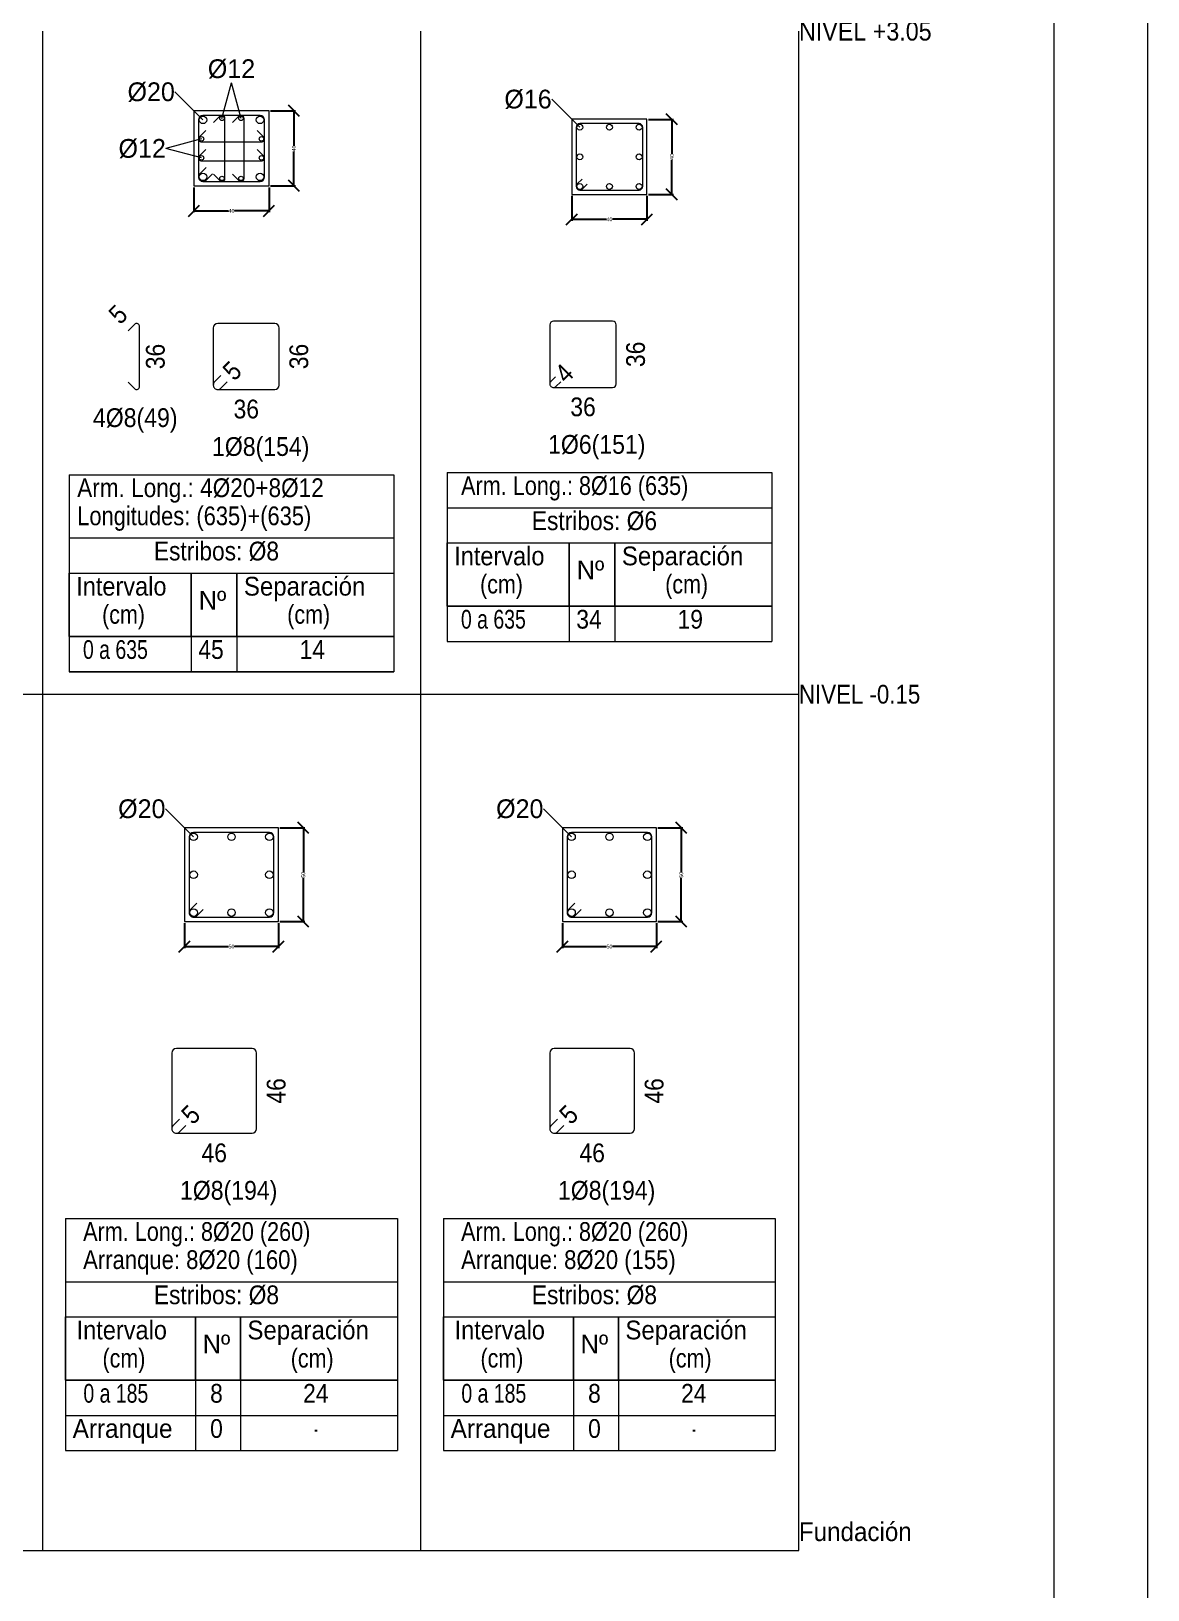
# Model space of a CAD drawing. Header units: millimetres. Extents: x 0 to 59.4, y 0 to 93.5.
# Drawn here: x 47.49 to 59.4, y 63.16 to 79.78 of the extents above; entities that cross this region are included whole.
import ezdxf
from ezdxf.enums import TextEntityAlignment as Align

# ---------------------------------------------------------------- set-up
doc = ezdxf.new("R2010")
doc.units = ezdxf.units.MM
for name, color, linetype, lineweight in [('ARM_LONGITUDINAL_Ø12', 171, 'Continuous', 9), ('ARM_LONGITUDINAL_Ø16', 212, 'Continuous', 9), ('ARM_LONGITUDINAL_Ø20', 30, 'Continuous', 9), ('ARM_TRANSVERSAL_DIMENSIONES_DE_LOS_ESTRIBOS', 122, 'Continuous', 9), ('ARM_TRANSVERSAL_REFERENCIA', 106, 'Continuous', 9), ('ARM_TRANSVERSAL_Ø6', 151, 'Continuous', 9), ('ARM_TRANSVERSAL_Ø8', 32, 'Continuous', 9), ('CUADRO_LINEAS', 7, 'Continuous', 9), ('CUADRO_LINEAS_DE_LA_TABLA_DE_DATOS_DE_LAS_COLUMNAS', 1, 'Continuous', 9), ('CUADRO_TEXTOS_DE_LA_TABLA_DE_DATOS_DE_LAS_COLUMNAS', 1, 'Continuous', 9), ('PILCPSECC_ARM_LONG_LINEAS_DE_LAS_ETIQUETAS_DE_LAS_POSICIONES_DE_ARMADO_LONGITUDINAL', 106, 'Continuous', 9), ('PILCPSECC_ARM_LONG_REFERENCIA', 106, 'Continuous', 9), ('RECUAD_LIMITES', 2, 'Continuous', 0), ('RECUAD_MARCO', 1, 'Continuous', 20), ('REF_REFERENCIAS', 8, 'Continuous', 0), ('SECC_COTAS', 122, 'Continuous', 9), ('SECC_HORMIGON', 1, 'Continuous', 9)]:
    doc.layers.add(name, color=color, linetype=linetype, lineweight=lineweight)
doc.styles.add('CYPETXT_0.06_romans', font='arial.ttf', dxfattribs={"height": 0.04})
doc.styles.add('CYPETXT_romans', font='arial.ttf', dxfattribs={"height": 0.2})
doc.dimstyles.new('cype_oblique', dxfattribs={"dimtxt": 0.18, "dimasz": 0.18, "dimexe": 0.015, "dimexo": 0.015, "dimgap": 0, "dimtad": 0, "dimdec": 4, "dimzin": 0, "dimdsep": 46, "dimtxsty": 'CYPETXT_0.06_romans', "dimblk": 'OBLIQUE', "dimtsz": 0.06, "dimcen": 0.09, "dimadec": 0, "dimazin": 0, "dimtfac": 1, "dimtdec": 4, "dimtofl": 0, "dimtmove": 2, "dimatfit": 3, "dimfxl": 1, "dimtolj": 1, "dimtzin": 0, "dimarcsym": 0})

# ---------------------------------------------------------------- blocks, each defined once
blk = doc.blocks.new('*D28')
at = {"layer": 'Defpoints', "color": 0, "transparency": 16777216}
for p in [(49.23, 78.128), (50.03, 78.128), (50.03, 77.862)]:
    blk.add_point(p, dxfattribs=at)
at = {"layer": 'SECC_COTAS', "color": 0, "lineweight": -2, "transparency": 16777216}
for p, q in [((49.23, 78.113), (49.23, 77.847)), ((50.03, 78.113), (50.03, 77.847)), ((49.17, 77.802), (49.29, 77.922)), ((49.23, 77.862), (49.597, 77.862)), ((50.03, 77.862), (49.663, 77.862)), ((49.97, 77.802), (50.09, 77.922))]:
    blk.add_line(p, q, dxfattribs=at)
at = {"layer": 'SECC_COTAS', "color": 0, "transparency": 16777216, "insert": (49.63, 77.862), "char_height": 0.04, "attachment_point": 5, "style": 'CYPETXT_0.06_romans'}
blk.add_mtext('\\A1;40', dxfattribs=at)
blk = doc.blocks.new('_OBLIQUE')
at = {"color": 0, "linetype": 'ByBlock', "lineweight": -2}
blk.add_line((-0.5, -0.5), (0.5, 0.5), dxfattribs=at)
blk = doc.blocks.new('*D29')
at = {"layer": 'Defpoints', "color": 0, "transparency": 16777216}
for p in [(50.03, 78.928), (50.296, 78.928), (50.03, 78.128)]:
    blk.add_point(p, dxfattribs=at)
at = {"layer": 'SECC_COTAS', "color": 0, "lineweight": -2, "transparency": 16777216}
for p, q in [((50.356, 78.868), (50.236, 78.988)), ((50.045, 78.928), (50.311, 78.928)), ((50.296, 78.928), (50.296, 78.561)), ((50.296, 78.128), (50.296, 78.495)), ((50.045, 78.128), (50.311, 78.128)), ((50.356, 78.068), (50.236, 78.188))]:
    blk.add_line(p, q, dxfattribs=at)
at = {"layer": 'SECC_COTAS', "color": 0, "transparency": 16777216, "insert": (50.296, 78.528), "char_height": 0.04, "attachment_point": 5, "rotation": 90, "style": 'CYPETXT_0.06_romans'}
blk.add_mtext('\\A1;40', dxfattribs=at)
blk = doc.blocks.new('*D30')
at = {"layer": 'Defpoints', "color": 0, "transparency": 16777216}
for p in [(53.26, 78.038), (54.06, 78.038), (54.06, 77.772)]:
    blk.add_point(p, dxfattribs=at)
at = {"layer": 'SECC_COTAS', "color": 0, "lineweight": -2, "transparency": 16777216}
for p, q in [((53.26, 78.023), (53.26, 77.757)), ((54.06, 78.023), (54.06, 77.757)), ((53.2, 77.712), (53.32, 77.832)), ((54, 77.712), (54.12, 77.832)), ((53.26, 77.772), (53.627, 77.772)), ((54.06, 77.772), (53.693, 77.772))]:
    blk.add_line(p, q, dxfattribs=at)
at = {"layer": 'SECC_COTAS', "color": 0, "transparency": 16777216, "insert": (53.66, 77.772), "char_height": 0.04, "attachment_point": 5, "style": 'CYPETXT_0.06_romans'}
blk.add_mtext('\\A1;40', dxfattribs=at)
blk = doc.blocks.new('*D31')
at = {"layer": 'Defpoints', "color": 0, "transparency": 16777216}
for p in [(54.06, 78.838), (54.326, 78.838), (54.06, 78.038)]:
    blk.add_point(p, dxfattribs=at)
at = {"layer": 'SECC_COTAS', "color": 0, "lineweight": -2, "transparency": 16777216}
for p, q in [((54.075, 78.838), (54.341, 78.838)), ((54.386, 78.778), (54.266, 78.898)), ((54.326, 78.838), (54.326, 78.471)), ((54.326, 78.038), (54.326, 78.405)), ((54.075, 78.038), (54.341, 78.038)), ((54.386, 77.978), (54.266, 78.098))]:
    blk.add_line(p, q, dxfattribs=at)
at = {"layer": 'SECC_COTAS', "color": 0, "transparency": 16777216, "insert": (54.326, 78.438), "char_height": 0.04, "attachment_point": 5, "rotation": 90, "style": 'CYPETXT_0.06_romans'}
blk.add_mtext('\\A1;40', dxfattribs=at)
blk = doc.blocks.new('*D52')
at = {"layer": 'Defpoints', "color": 0, "transparency": 16777216}
for p in [(49.13, 70.283), (50.13, 70.283), (50.13, 70.017)]:
    blk.add_point(p, dxfattribs=at)
at = {"layer": 'SECC_COTAS', "color": 0, "lineweight": -2, "transparency": 16777216}
for p, q in [((49.13, 70.268), (49.13, 70.002)), ((50.13, 70.268), (50.13, 70.002)), ((49.07, 69.957), (49.19, 70.077)), ((49.13, 70.017), (49.597, 70.017)), ((50.13, 70.017), (49.663, 70.017)), ((50.07, 69.957), (50.19, 70.077))]:
    blk.add_line(p, q, dxfattribs=at)
at = {"layer": 'SECC_COTAS', "color": 0, "transparency": 16777216, "insert": (49.63, 70.017), "char_height": 0.04, "attachment_point": 5, "style": 'CYPETXT_0.06_romans'}
blk.add_mtext('\\A1;50', dxfattribs=at)
blk = doc.blocks.new('*D53')
at = {"layer": 'Defpoints', "color": 0, "transparency": 16777216}
for p in [(50.13, 71.283), (50.396, 71.283), (50.13, 70.283)]:
    blk.add_point(p, dxfattribs=at)
at = {"layer": 'SECC_COTAS', "color": 0, "lineweight": -2, "transparency": 16777216}
for p, q in [((50.456, 71.223), (50.336, 71.343)), ((50.145, 71.283), (50.411, 71.283)), ((50.396, 71.283), (50.396, 70.816)), ((50.396, 70.283), (50.396, 70.75)), ((50.456, 70.223), (50.336, 70.343)), ((50.145, 70.283), (50.411, 70.283))]:
    blk.add_line(p, q, dxfattribs=at)
at = {"layer": 'SECC_COTAS', "color": 0, "transparency": 16777216, "insert": (50.396, 70.783), "char_height": 0.04, "attachment_point": 5, "rotation": 90, "style": 'CYPETXT_0.06_romans'}
blk.add_mtext('\\A1;50', dxfattribs=at)
blk = doc.blocks.new('*D54')
at = {"layer": 'Defpoints', "color": 0, "transparency": 16777216}
for p in [(53.16, 70.283), (54.16, 70.283), (54.16, 70.017)]:
    blk.add_point(p, dxfattribs=at)
at = {"layer": 'SECC_COTAS', "color": 0, "lineweight": -2, "transparency": 16777216}
for p, q in [((53.16, 70.268), (53.16, 70.002)), ((54.16, 70.268), (54.16, 70.002)), ((53.1, 69.957), (53.22, 70.077)), ((53.16, 70.017), (53.627, 70.017)), ((54.16, 70.017), (53.693, 70.017)), ((54.1, 69.957), (54.22, 70.077))]:
    blk.add_line(p, q, dxfattribs=at)
at = {"layer": 'SECC_COTAS', "color": 0, "transparency": 16777216, "insert": (53.66, 70.017), "char_height": 0.04, "attachment_point": 5, "style": 'CYPETXT_0.06_romans'}
blk.add_mtext('\\A1;50', dxfattribs=at)
blk = doc.blocks.new('*D55')
at = {"layer": 'Defpoints', "color": 0, "transparency": 16777216}
for p in [(54.16, 71.283), (54.426, 71.283), (54.16, 70.283)]:
    blk.add_point(p, dxfattribs=at)
at = {"layer": 'SECC_COTAS', "color": 0, "lineweight": -2, "transparency": 16777216}
for p, q in [((54.486, 71.223), (54.366, 71.343)), ((54.175, 71.283), (54.441, 71.283)), ((54.426, 71.283), (54.426, 70.816)), ((54.426, 70.283), (54.426, 70.75)), ((54.486, 70.223), (54.366, 70.343)), ((54.175, 70.283), (54.441, 70.283))]:
    blk.add_line(p, q, dxfattribs=at)
at = {"layer": 'SECC_COTAS', "color": 0, "transparency": 16777216, "insert": (54.426, 70.783), "char_height": 0.04, "attachment_point": 5, "rotation": 90, "style": 'CYPETXT_0.06_romans'}
blk.add_mtext('\\A1;50', dxfattribs=at)

msp = doc.modelspace()

# ---------------------------------------------------------------- linework, layer by layer
at = {"layer": 'ARM_LONGITUDINAL_Ø12'}
for centre in [(49.52867, 78.84834), (49.73133, 78.84834), (49.31, 78.62967), (49.95, 78.62967), (49.31, 78.427), (49.95, 78.427), (49.52867, 78.20834), (49.73133, 78.20834)]:
    msp.add_circle(centre, 0.024, dxfattribs=at)
at = {"layer": 'ARM_LONGITUDINAL_Ø16'}
for centre in [(53.344, 78.75434), (53.66, 78.75434), (53.976, 78.75434), (53.344, 78.43834), (53.976, 78.43834), (53.344, 78.12234), (53.66, 78.12234), (53.976, 78.12234)]:
    msp.add_circle(centre, 0.032, dxfattribs=at)
at = {"layer": 'ARM_LONGITUDINAL_Ø20'}
for centre in [(49.326, 78.83234), (49.934, 78.83234), (49.326, 78.22434), (49.934, 78.22434), (49.226, 71.18734), (49.63, 71.18734), (50.034, 71.18734), (53.256, 71.18734), (53.66, 71.18734), (54.064, 71.18734), (49.226, 70.78334), (50.034, 70.78334), (53.256, 70.78334), (54.064, 70.78334), (49.226, 70.37934), (49.63, 70.37934), (50.034, 70.37934), (53.256, 70.37934), (53.66, 70.37934), (54.064, 70.37934)]:
    msp.add_circle(centre, 0.04, dxfattribs=at)
at = {"layer": 'ARM_TRANSVERSAL_Ø6'}
for points in [[(53.36804, 78.20012), (53.31713, 78.14921), (53.3124, 78.14345), (53.30889, 78.13688), (53.30673, 78.12975), (53.306, 78.12234), (53.30673, 78.11492), (53.30889, 78.1078), (53.3124, 78.10123), (53.31713, 78.09547), (53.32289, 78.09074), (53.32946, 78.08723), (53.33659, 78.08507), (53.344, 78.08434), (53.976, 78.08434), (53.99054, 78.08723), (54.00287, 78.09547), (54.01111, 78.1078), (54.014, 78.12234), (54.014, 78.75434), (54.01111, 78.76888), (54.00287, 78.78121), (53.99054, 78.78945), (53.976, 78.79234), (53.344, 78.79234), (53.32946, 78.78945), (53.31713, 78.78121), (53.30889, 78.76888), (53.306, 78.75434), (53.306, 78.12234), (53.30673, 78.11492), (53.30889, 78.1078), (53.3124, 78.10123), (53.31713, 78.09547), (53.32289, 78.09074), (53.32946, 78.08723), (53.33659, 78.08507), (53.344, 78.08434), (53.35141, 78.08507), (53.35854, 78.08723), (53.36511, 78.09074), (53.37087, 78.09547), (53.42178, 78.14638)], [(53.08604, 76.09412), (53.03513, 76.04321), (53.0304, 76.03745), (53.02689, 76.03088), (53.02473, 76.02375), (53.024, 76.01634), (53.02473, 76.00892), (53.02689, 76.0018), (53.0304, 75.99523), (53.03513, 75.98947), (53.04089, 75.98474), (53.04746, 75.98123), (53.05459, 75.97907), (53.062, 75.97834), (53.694, 75.97834), (53.70854, 75.98123), (53.72087, 75.98947), (53.72911, 76.0018), (53.732, 76.01634), (53.732, 76.64834), (53.72911, 76.66288), (53.72087, 76.67521), (53.70854, 76.68345), (53.694, 76.68634), (53.062, 76.68634), (53.04746, 76.68345), (53.03513, 76.67521), (53.02689, 76.66288), (53.024, 76.64834), (53.024, 76.01634), (53.02473, 76.00892), (53.02689, 76.0018), (53.0304, 75.99523), (53.03513, 75.98947), (53.04089, 75.98474), (53.04746, 75.98123), (53.05459, 75.97907), (53.062, 75.97834), (53.06941, 75.97907), (53.07654, 75.98123), (53.08311, 75.98474), (53.08887, 75.98947), (53.13978, 76.04038)]]:
    msp.add_lwpolyline(points, dxfattribs=at)
at = {"layer": 'ARM_TRANSVERSAL_Ø8'}
for points in [[(49.35994, 78.32616), (49.29206, 78.25828), (49.28609, 78.25101), (49.28165, 78.24271), (49.27892, 78.2337), (49.278, 78.22434), (49.27892, 78.21497), (49.28165, 78.20597), (49.28609, 78.19767), (49.29206, 78.1904), (49.29933, 78.18443), (49.30763, 78.17999), (49.31664, 78.17726), (49.326, 78.17634), (49.934, 78.17634), (49.95237, 78.17999), (49.96794, 78.1904), (49.97835, 78.20597), (49.982, 78.22434), (49.982, 78.83234), (49.97835, 78.85071), (49.96794, 78.86628), (49.95237, 78.87668), (49.934, 78.88034), (49.326, 78.88034), (49.30763, 78.87668), (49.29206, 78.86628), (49.28165, 78.85071), (49.278, 78.83234), (49.278, 78.22434), (49.27892, 78.21497), (49.28165, 78.20597), (49.28609, 78.19767), (49.29206, 78.1904), (49.29933, 78.18443), (49.30763, 78.17999), (49.31664, 78.17726), (49.326, 78.17634), (49.33536, 78.17726), (49.34437, 78.17999), (49.35267, 78.18443), (49.35994, 78.1904), (49.42782, 78.25828)], [(49.43816, 78.25359), (49.50604, 78.18571), (49.51267, 78.18063), (49.52038, 78.17743), (49.52867, 78.17634), (49.53579, 78.17714), (49.54255, 78.17951), (49.54862, 78.18332), (49.55369, 78.18839), (49.5575, 78.19445), (49.55986, 78.20122), (49.56067, 78.20834), (49.56067, 78.84834), (49.55986, 78.85546), (49.5575, 78.86222), (49.55369, 78.86829), (49.54862, 78.87336), (49.54255, 78.87717), (49.53579, 78.87954), (49.52867, 78.88034), (49.52038, 78.87925), (49.51267, 78.87605), (49.50604, 78.87097), (49.43816, 78.80308)], [(49.64082, 78.25359), (49.70871, 78.18571), (49.71533, 78.18063), (49.72305, 78.17743), (49.73133, 78.17634), (49.73845, 78.17714), (49.74522, 78.17951), (49.75129, 78.18332), (49.75635, 78.18839), (49.76016, 78.19445), (49.76253, 78.20122), (49.76333, 78.20834), (49.76333, 78.84834), (49.76253, 78.85546), (49.76016, 78.86222), (49.75635, 78.86829), (49.75129, 78.87336), (49.74522, 78.87717), (49.73845, 78.87954), (49.73133, 78.88034), (49.72305, 78.87925), (49.71533, 78.87605), (49.70871, 78.87097), (49.64082, 78.80308)], [(49.35525, 78.72018), (49.28737, 78.6523), (49.28229, 78.64567), (49.27909, 78.63795), (49.278, 78.62967), (49.2788, 78.62255), (49.28117, 78.61579), (49.28498, 78.60972), (49.29005, 78.60465), (49.29612, 78.60084), (49.30288, 78.59847), (49.31, 78.59767), (49.95, 78.59767), (49.95712, 78.59847), (49.96388, 78.60084), (49.96995, 78.60465), (49.97502, 78.60972), (49.97883, 78.61579), (49.9812, 78.62255), (49.982, 78.62967), (49.98091, 78.63795), (49.97771, 78.64567), (49.97263, 78.6523), (49.90475, 78.72018)], [(49.35525, 78.51751), (49.28737, 78.44963), (49.28229, 78.443), (49.27909, 78.43529), (49.278, 78.427), (49.2788, 78.41988), (49.28117, 78.41312), (49.28498, 78.40705), (49.29005, 78.40199), (49.29612, 78.39817), (49.30288, 78.39581), (49.31, 78.395), (49.95, 78.395), (49.95712, 78.39581), (49.96388, 78.39817), (49.96995, 78.40199), (49.97502, 78.40705), (49.97883, 78.41312), (49.9812, 78.41988), (49.982, 78.427), (49.98091, 78.43529), (49.97771, 78.443), (49.97263, 78.44963), (49.90475, 78.51751)], [(48.52716, 76.03449), (48.59504, 75.9666), (48.60167, 75.96152), (48.60938, 75.95832), (48.61767, 75.95723), (48.62479, 75.95803), (48.63155, 75.9604), (48.63762, 75.96421), (48.64269, 75.96928), (48.6465, 75.97535), (48.64886, 75.98211), (48.64967, 75.98923), (48.64967, 76.62923), (48.64886, 76.63635), (48.6465, 76.64311), (48.64269, 76.64918), (48.63762, 76.65425), (48.63155, 76.65806), (48.62479, 76.66043), (48.61767, 76.66123), (48.60938, 76.66014), (48.60167, 76.65694), (48.59504, 76.65186), (48.52716, 76.58398)], [(49.51756, 76.10705), (49.44968, 76.03917), (49.44371, 76.0319), (49.43927, 76.0236), (49.43654, 76.01459), (49.43562, 76.00523), (49.43654, 75.99587), (49.43927, 75.98686), (49.44371, 75.97856), (49.44968, 75.97129), (49.45695, 75.96532), (49.46525, 75.96088), (49.47425, 75.95815), (49.48362, 75.95723), (50.09162, 75.95723), (50.10999, 75.96088), (50.12556, 75.97129), (50.13596, 75.98686), (50.13962, 76.00523), (50.13962, 76.61323), (50.13596, 76.6316), (50.12556, 76.64717), (50.10999, 76.65758), (50.09162, 76.66123), (49.48362, 76.66123), (49.46525, 76.65758), (49.44968, 76.64717), (49.43927, 76.6316), (49.43562, 76.61323), (49.43562, 76.00523), (49.43654, 75.99587), (49.43927, 75.98686), (49.44371, 75.97856), (49.44968, 75.97129), (49.45695, 75.96532), (49.46525, 75.96088), (49.47425, 75.95815), (49.48362, 75.95723), (49.49298, 75.95815), (49.50199, 75.96088), (49.51029, 75.96532), (49.51756, 75.97129), (49.58544, 76.03917)], [(49.25994, 70.48116), (49.19206, 70.41328), (49.18609, 70.40601), (49.18165, 70.39771), (49.17892, 70.3887), (49.178, 70.37934), (49.17892, 70.36997), (49.18165, 70.36097), (49.18609, 70.35267), (49.19206, 70.3454), (49.19933, 70.33943), (49.20763, 70.33499), (49.21664, 70.33226), (49.226, 70.33134), (50.034, 70.33134), (50.05237, 70.33499), (50.06794, 70.3454), (50.07835, 70.36097), (50.082, 70.37934), (50.082, 71.18734), (50.07835, 71.20571), (50.06794, 71.22128), (50.05237, 71.23168), (50.034, 71.23534), (49.226, 71.23534), (49.20763, 71.23168), (49.19206, 71.22128), (49.18165, 71.20571), (49.178, 71.18734), (49.178, 70.37934), (49.17892, 70.36997), (49.18165, 70.36097), (49.18609, 70.35267), (49.19206, 70.3454), (49.19933, 70.33943), (49.20763, 70.33499), (49.21664, 70.33226), (49.226, 70.33134), (49.23536, 70.33226), (49.24437, 70.33499), (49.25267, 70.33943), (49.25994, 70.3454), (49.32782, 70.41328)], [(53.28994, 70.48116), (53.22206, 70.41328), (53.21609, 70.40601), (53.21165, 70.39771), (53.20892, 70.3887), (53.208, 70.37934), (53.20892, 70.36997), (53.21165, 70.36097), (53.21609, 70.35267), (53.22206, 70.3454), (53.22933, 70.33943), (53.23763, 70.33499), (53.24664, 70.33226), (53.256, 70.33134), (54.064, 70.33134), (54.08237, 70.33499), (54.09794, 70.3454), (54.10835, 70.36097), (54.112, 70.37934), (54.112, 71.18734), (54.10835, 71.20571), (54.09794, 71.22128), (54.08237, 71.23168), (54.064, 71.23534), (53.256, 71.23534), (53.23763, 71.23168), (53.22206, 71.22128), (53.21165, 71.20571), (53.208, 71.18734), (53.208, 70.37934), (53.20892, 70.36997), (53.21165, 70.36097), (53.21609, 70.35267), (53.22206, 70.3454), (53.22933, 70.33943), (53.23763, 70.33499), (53.24664, 70.33226), (53.256, 70.33134), (53.26536, 70.33226), (53.27437, 70.33499), (53.28267, 70.33943), (53.28994, 70.3454), (53.35782, 70.41328)], [(49.07594, 68.17616), (49.00806, 68.10828), (49.00209, 68.10101), (48.99765, 68.09271), (48.99492, 68.0837), (48.994, 68.07434), (48.99492, 68.06497), (48.99765, 68.05597), (49.00209, 68.04767), (49.00806, 68.0404), (49.01533, 68.03443), (49.02363, 68.02999), (49.03264, 68.02726), (49.042, 68.02634), (49.85, 68.02634), (49.86837, 68.02999), (49.88394, 68.0404), (49.89435, 68.05597), (49.898, 68.07434), (49.898, 68.88234), (49.89435, 68.90071), (49.88394, 68.91628), (49.86837, 68.92668), (49.85, 68.93034), (49.042, 68.93034), (49.02363, 68.92668), (49.00806, 68.91628), (48.99765, 68.90071), (48.994, 68.88234), (48.994, 68.07434), (48.99492, 68.06497), (48.99765, 68.05597), (49.00209, 68.04767), (49.00806, 68.0404), (49.01533, 68.03443), (49.02363, 68.02999), (49.03264, 68.02726), (49.042, 68.02634), (49.05136, 68.02726), (49.06037, 68.02999), (49.06867, 68.03443), (49.07594, 68.0404), (49.14382, 68.10828)], [(53.10594, 68.17616), (53.03806, 68.10828), (53.03209, 68.10101), (53.02765, 68.09271), (53.02492, 68.0837), (53.024, 68.07434), (53.02492, 68.06497), (53.02765, 68.05597), (53.03209, 68.04767), (53.03806, 68.0404), (53.04533, 68.03443), (53.05363, 68.02999), (53.06264, 68.02726), (53.072, 68.02634), (53.88, 68.02634), (53.89837, 68.02999), (53.91394, 68.0404), (53.92435, 68.05597), (53.928, 68.07434), (53.928, 68.88234), (53.92435, 68.90071), (53.91394, 68.91628), (53.89837, 68.92668), (53.88, 68.93034), (53.072, 68.93034), (53.05363, 68.92668), (53.03806, 68.91628), (53.02765, 68.90071), (53.024, 68.88234), (53.024, 68.07434), (53.02492, 68.06497), (53.02765, 68.05597), (53.03209, 68.04767), (53.03806, 68.0404), (53.04533, 68.03443), (53.05363, 68.02999), (53.06264, 68.02726), (53.072, 68.02634), (53.08136, 68.02726), (53.09037, 68.02999), (53.09867, 68.03443), (53.10594, 68.0404), (53.17382, 68.10828)]]:
    msp.add_lwpolyline(points, dxfattribs=at)
at = {"layer": 'CUADRO_LINEAS'}
for p, q in [((47.62, 72.70834), (47.62, 79.77834)), ((51.65, 72.70834), (51.65, 79.77834)), ((55.68, 72.70834), (55.68, 79.77834)), ((42.85, 72.70834), (47.62, 72.70834)), ((47.62, 63.57834), (47.62, 72.70834)), ((47.62, 72.70834), (51.65, 72.70834)), ((51.65, 63.57834), (51.65, 72.70834)), ((51.65, 72.70834), (55.68, 72.70834)), ((55.68, 63.57834), (55.68, 72.70834))]:
    msp.add_line(p, q, dxfattribs=at)
msp.add_lwpolyline([(3, 63.57834), (7.69, 63.57834), (12.38, 63.57834), (17.07, 63.57834), (21.76, 63.57834), (26.45, 63.57834), (30.76, 63.57834), (34.79, 63.57834), (38.82, 63.57834), (42.85, 63.57834), (47.62, 63.57834), (51.65, 63.57834), (55.68, 63.57834)], dxfattribs=at)
at = {"layer": 'CUADRO_LINEAS_DE_LA_TABLA_DE_DATOS_DE_LAS_COLUMNAS'}
for p, q in [((47.89907, 75.04923), (51.36093, 75.04923)), ((47.89907, 75.04923), (47.89907, 72.94865)), ((51.36093, 75.04923), (51.36093, 72.94865)), ((51.92907, 75.07234), (55.39093, 75.07234)), ((51.92907, 75.07234), (51.92907, 73.27165)), ((55.39093, 75.07234), (55.39093, 73.27165)), ((51.92907, 74.69718), (55.39093, 74.69718)), ((47.89907, 74.37418), (51.36093, 74.37418)), ((51.92907, 74.32202), (55.39093, 74.32202)), ((51.92916, 74.32194), (55.39084, 74.32194)), ((51.92916, 74.32194), (51.92916, 73.27173)), ((53.23099, 74.32194), (53.23099, 73.27173)), ((53.71715, 74.32194), (53.71715, 73.27173)), ((55.39084, 74.32194), (55.39084, 73.27173)), ((47.89907, 73.99903), (51.36093, 73.99903)), ((47.89916, 73.99894), (51.36084, 73.99894)), ((47.89916, 73.99894), (47.89916, 72.94874)), ((49.20099, 73.99894), (49.20099, 72.94874)), ((49.68715, 73.99894), (49.68715, 72.94874)), ((51.36084, 73.99894), (51.36084, 72.94874)), ((51.92916, 73.64689), (55.39084, 73.64689)), ((47.89916, 73.32389), (51.36084, 73.32389)), ((51.92907, 73.27165), (55.39093, 73.27165)), ((51.92916, 73.27173), (55.39084, 73.27173)), ((47.89907, 72.94865), (51.36093, 72.94865)), ((47.89916, 72.94874), (51.36084, 72.94874)), ((47.86157, 67.11834), (51.39843, 67.11834)), ((47.86157, 67.11834), (47.86157, 64.6426)), ((51.39843, 67.11834), (51.39843, 64.6426)), ((51.89157, 67.11834), (55.42843, 67.11834)), ((51.89157, 67.11834), (51.89157, 64.6426)), ((55.42843, 67.11834), (55.42843, 64.6426)), ((47.86157, 66.44329), (51.39843, 66.44329)), ((51.89157, 66.44329), (55.42843, 66.44329)), ((47.86157, 66.06813), (51.39843, 66.06813)), ((47.86165, 66.06805), (51.39835, 66.06805)), ((47.86165, 66.06805), (47.86165, 64.64268)), ((49.24748, 66.06805), (49.24748, 64.64268)), ((49.72466, 66.06805), (49.72466, 64.64268)), ((51.39835, 66.06805), (51.39835, 64.64268)), ((51.89157, 66.06813), (55.42843, 66.06813)), ((51.89165, 66.06805), (55.42835, 66.06805)), ((51.89165, 66.06805), (51.89165, 64.64268)), ((53.27748, 66.06805), (53.27748, 64.64268)), ((53.75466, 66.06805), (53.75466, 64.64268)), ((55.42835, 66.06805), (55.42835, 64.64268)), ((47.86165, 65.393), (51.39835, 65.393)), ((51.89165, 65.393), (55.42835, 65.393)), ((47.86165, 65.01784), (51.39835, 65.01784)), ((51.89165, 65.01784), (55.42835, 65.01784)), ((47.86157, 64.6426), (51.39843, 64.6426)), ((47.86165, 64.64268), (51.39835, 64.64268)), ((51.89157, 64.6426), (55.42843, 64.6426)), ((51.89165, 64.64268), (55.42835, 64.64268))]:
    msp.add_line(p, q, dxfattribs=at)
at = {"layer": 'CUADRO_LINEAS_DE_LA_TABLA_DE_DATOS_DE_LAS_COLUMNAS', "color": 7, "true_color": 0xf2f1f0}
for points in [[(51.92916, 74.32194), (53.23099, 74.32194), (53.23099, 73.64689), (51.92916, 73.64689)], [(53.23099, 74.32194), (53.71715, 74.32194), (53.71715, 73.64689), (53.23099, 73.64689)], [(53.71715, 74.32194), (55.39084, 74.32194), (55.39084, 73.64689), (53.71715, 73.64689)], [(47.89916, 73.99894), (49.20099, 73.99894), (49.20099, 73.32389), (47.89916, 73.32389)], [(49.20099, 73.99894), (49.68715, 73.99894), (49.68715, 73.32389), (49.20099, 73.32389)], [(49.68715, 73.99894), (51.36084, 73.99894), (51.36084, 73.32389), (49.68715, 73.32389)], [(47.86165, 66.06805), (49.24748, 66.06805), (49.24748, 65.393), (47.86165, 65.393)], [(49.24748, 66.06805), (49.72466, 66.06805), (49.72466, 65.393), (49.24748, 65.393)], [(49.72466, 66.06805), (51.39835, 66.06805), (51.39835, 65.393), (49.72466, 65.393)], [(51.89165, 66.06805), (53.27748, 66.06805), (53.27748, 65.393), (51.89165, 65.393)], [(53.27748, 66.06805), (53.75466, 66.06805), (53.75466, 65.393), (53.27748, 65.393)], [(53.75466, 66.06805), (55.42835, 66.06805), (55.42835, 65.393), (53.75466, 65.393)]]:
    msp.add_lwpolyline(points, close=True, dxfattribs=at)
at = {"layer": 'PILCPSECC_ARM_LONG_LINEAS_DE_LAS_ETIQUETAS_DE_LAS_POSICIONES_DE_ARMADO_LONGITUDINAL'}
for points in [[(49.326, 78.83234), (49.026, 79.13234)], [(49.52867, 78.84834), (49.63, 79.22834)], [(49.73133, 78.84834), (49.63, 79.22834)], [(53.344, 78.75434), (53.044, 79.05434)], [(49.31, 78.62967), (48.93, 78.52834)], [(49.31, 78.427), (48.93, 78.52834)], [(49.226, 71.18734), (48.926, 71.48734)], [(53.256, 71.18734), (52.956, 71.48734)]]:
    msp.add_lwpolyline(points, dxfattribs=at)
at = {"layer": 'RECUAD_LIMITES'}
msp.add_lwpolyline([(0, 48.36), (59.4, 48.36), (59.4, 90.36), (0, 90.36), (0, 48.36)], close=True, dxfattribs=at)
at = {"layer": 'RECUAD_MARCO'}
msp.add_lwpolyline([(2.5, 49.36), (58.4, 49.36), (58.4, 89.36), (2.5, 89.36), (2.5, 49.36)], close=True, dxfattribs=at)
at = {"layer": 'SECC_HORMIGON'}
for points in [[(49.23, 78.12834), (50.03, 78.12834), (50.03, 78.92834), (49.23, 78.92834), (49.23, 78.12834)], [(53.26, 78.03834), (54.06, 78.03834), (54.06, 78.83834), (53.26, 78.83834), (53.26, 78.03834)], [(49.13, 70.28334), (50.13, 70.28334), (50.13, 71.28334), (49.13, 71.28334), (49.13, 70.28334)], [(53.16, 70.28334), (54.16, 70.28334), (54.16, 71.28334), (53.16, 71.28334), (53.16, 70.28334)]]:
    msp.add_lwpolyline(points, close=True, dxfattribs=at)

# ---------------------------------------------------------------- texts
at = {"layer": 'ARM_TRANSVERSAL_DIMENSIONES_DE_LOS_ESTRIBOS', "style": 'CYPETXT_romans', "width": 0.872274}
msp.add_text('5', height=0.2, rotation=45, dxfattribs=at).set_placement((48.49039, 76.68863), align=Align.CENTER)
for s, p in [('36', (53.838, 76.33234)), ('36', (48.71767, 76.30923)), ('36', (50.24762, 76.30923)), ('46', (50.006, 68.47834)), ('46', (54.036, 68.47834))]:
    msp.add_text(s, height=0.2, rotation=90, dxfattribs=at).set_placement(p, align=Align.TOP_CENTER)
for s, p in [('5', (49.63635, 76.15797)), ('4', (53.17655, 76.13089)), ('5', (49.19474, 68.22707)), ('5', (53.22474, 68.22707))]:
    msp.add_text(s, height=0.2, rotation=45, dxfattribs=at).set_placement(p, align=Align.MIDDLE_CENTER)
for s, p in [('36', (49.78762, 75.84923)), ('36', (53.378, 75.87234)), ('46', (49.446, 67.91834)), ('46', (53.476, 67.91834))]:
    msp.add_text(s, height=0.2, dxfattribs=at).set_placement(p, align=Align.TOP_CENTER)
at = {"layer": 'ARM_TRANSVERSAL_REFERENCIA', "style": 'CYPETXT_romans'}
for s, width, p in [('4%%c8(49)', 0.880523, (48.60362, 75.65723)), ('1%%c8(154)', 0.879425, (49.94162, 75.34923)), ('1%%c6(151)', 0.879425, (53.52454, 75.37234)), ('1%%c8(194)', 0.879425, (49.6, 67.41834)), ('1%%c8(194)', 0.879425, (53.63, 67.41834))]:
    msp.add_text(s, height=0.2, dxfattribs=dict(at, width=width)).set_placement(p, align=Align.MIDDLE_CENTER)
at = {"layer": 'CUADRO_TEXTOS_DE_LA_TABLA_DE_DATOS_DE_LAS_COLUMNAS', "style": 'CYPETXT_romans'}
for s, width, p in [('Arm. Long.: 4%%c20+8%%c12', 0.861381, (47.9851, 74.81006)), ('Arm. Long.: 8%%c16 (635)', 0.825462, (52.07809, 74.83316)), ('Longitudes: (635)+(635)', 0.834668, (47.9851, 74.51017)), ('Estribos: %%c6', 0.868241, (52.8323, 74.45801)), ('Estribos: %%c8', 0.868241, (48.8023, 74.13501)), ('Intervalo', 0.898545, (52.00434, 74.08276)), ('Separación', 0.916298, (53.79233, 74.08276)), ('Nº', 0.966527, (53.31067, 73.93282)), ('Intervalo', 0.898545, (47.97434, 73.75977)), ('Separación', 0.916298, (49.76233, 73.75977)), ('(cm)', 0.818699, (52.28019, 73.78287)), ('(cm)', 0.818699, (54.25411, 73.78287)), ('Nº', 0.966527, (49.28067, 73.60982)), ('(cm)', 0.818699, (48.25019, 73.45988)), ('(cm)', 0.818699, (50.22411, 73.45988)), ('0 a 635', 0.742213, (52.07631, 73.40772)), ('34', 0.871952, (53.30618, 73.40772)), ('19', 0.871952, (54.3861, 73.40772)), ('0 a 635', 0.742213, (48.04631, 73.08472)), ('45', 0.871952, (49.27618, 73.08472)), ('14', 0.871952, (50.3561, 73.08472)), ('Arm. Long.: 8%%c20 (260)', 0.825462, (48.04809, 66.87916)), ('Arm. Long.: 8%%c20 (260)', 0.825462, (52.07809, 66.87916)), ('Arranque: 8%%c20 (160)', 0.842134, (48.04809, 66.57927)), ('Arranque: 8%%c20 (155)', 0.842134, (52.07809, 66.57927)), ('Estribos: %%c8', 0.868241, (48.8023, 66.20412)), ('Estribos: %%c8', 0.868241, (52.8323, 66.20412)), ('Intervalo', 0.898545, (47.97883, 65.82887)), ('Separación', 0.916298, (49.79984, 65.82887)), ('Intervalo', 0.898545, (52.00883, 65.82887)), ('Separación', 0.916298, (53.82984, 65.82887)), ('Nº', 0.966527, (49.32266, 65.67893)), ('Nº', 0.966527, (53.35266, 65.67893)), ('(cm)', 0.818699, (48.25467, 65.52898)), ('(cm)', 0.818699, (50.26161, 65.52898)), ('(cm)', 0.818699, (52.28467, 65.52898)), ('(cm)', 0.818699, (54.29161, 65.52898)), ('0 a 185', 0.742213, (48.0508, 65.15383)), ('8', 0.871952, (49.40208, 65.15383)), ('24', 0.871952, (50.39361, 65.15383)), ('0 a 185', 0.742213, (52.0808, 65.15383)), ('8', 0.871952, (53.43208, 65.15383)), ('24', 0.871952, (54.42361, 65.15383)), ('Arranque', 0.926195, (47.93684, 64.77867)), ('0', 0.871952, (49.40208, 64.77867)), ('-', 0.397444, (50.51206, 64.77867)), ('Arranque', 0.926195, (51.96684, 64.77867)), ('0', 0.871952, (53.43208, 64.77867)), ('-', 0.397444, (54.54206, 64.77867))]:
    msp.add_text(s, height=0.2, dxfattribs=dict(at, width=width)).set_placement(p)
at = {"layer": 'PILCPSECC_ARM_LONG_REFERENCIA', "style": 'CYPETXT_romans', "width": 0.955414}
msp.add_text('%%c12', height=0.2, dxfattribs=at).set_placement((49.63, 79.37834), align=Align.MIDDLE_CENTER)
for s, p in [('%%c20', (49.026, 79.13234)), ('%%c16', (53.044, 79.05434)), ('%%c12', (48.93, 78.52834)), ('%%c20', (48.926, 71.48734)), ('%%c20', (52.956, 71.48734))]:
    msp.add_text(s, height=0.2, dxfattribs=at).set_placement(p, align=Align.MIDDLE_RIGHT)
at = {"layer": 'REF_REFERENCIAS', "style": 'CYPETXT_romans'}
for s, width, p in [('NIVEL +3.05', 0.888935, (55.68, 79.77834)), ('NIVEL -0.15', 0.850083, (55.68, 72.70834))]:
    msp.add_text(s, height=0.2, dxfattribs=dict(at, width=width)).set_placement(p, align=Align.MIDDLE_LEFT)
at = {"layer": 'REF_REFERENCIAS', "style": 'CYPETXT_romans', "width": 0.921777}
msp.add_text('Fundación', height=0.2, dxfattribs=at).set_placement((55.68, 63.67834))

# ---------------------------------------------------------------- dimensions: what is measured, and where the dimension line sits
at = {"layer": 'SECC_COTAS'}
for p1, p2, text, picture, middle in [((50.03, 78.12834), (50.03, 78.92834), '40', '*D29', (50.296, 78.52834)), ((54.06, 78.03834), (54.06, 78.83834), '40', '*D31', (54.326, 78.43834)), ((49.23, 78.12834), (50.03, 78.12834), '40', '*D28', (49.63, 77.86234)), ((53.26, 78.03834), (54.06, 78.03834), '40', '*D30', (53.66, 77.77234)), ((50.13, 70.28334), (50.13, 71.28334), '50', '*D53', (50.396, 70.78334)), ((54.16, 70.28334), (54.16, 71.28334), '50', '*D55', (54.426, 70.78334)), ((49.13, 70.28334), (50.13, 70.28334), '50', '*D52', (49.63, 70.01734)), ((53.16, 70.28334), (54.16, 70.28334), '50', '*D54', (53.66, 70.01734))]:
    dim = msp.add_aligned_dim(p1=p1, p2=p2, distance=-0.266, text=text, dimstyle='cype_oblique', dxfattribs=at)
    dim.commit()
    dim.dimension.update_dxf_attribs({"geometry": picture, "text_midpoint": middle})

doc.saveas('drawing.dxf')
